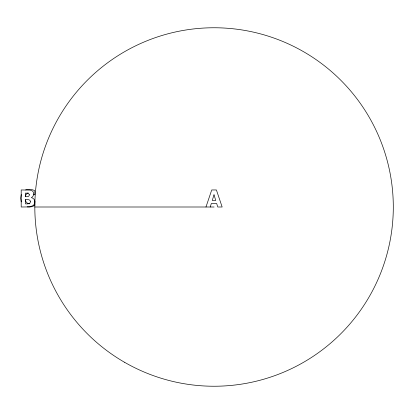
<?xml version="1.0" encoding="UTF-8"?>
<svg xmlns="http://www.w3.org/2000/svg" width="414" height="414" viewBox="0 0 414 414"><rect width="100%" height="100%" fill="white"/><g stroke="black" fill="none" stroke-linecap="round" stroke-linejoin="round"><path stroke-width="0.62" d="M21.264 194.523L20.7 198.166L21.264 201.892M25.218 196.764L25.989 194.559L28.043 192.779M210.26 207L211.326 203.522L216.682 203.522L217.748 207L222.152 207L216.398 189.959L211.725 189.959L205.97 207M25.616 189.897C28.623 188.851 32.028 189.219 34.823 190.714L34.823 194.777L33.612 194.119M34.434 201.53L34.823 201.53L34.823 205.535L30.967 206.876L27.226 206.855M34.823 207L214.064 207M29.767 203.807C27.417 203.885 25.487 201.903 25.223 199.641M34.823 201.778L34.704 202.974A4.549 4.549 0 0 1 33.048 205.603L29.632 206.922L21.192 207L21.192 189.959L30.056 190.098L31.873 190.704A3.276 3.276 0 0 1 33.581 192.903C34.077 194.813 32.991 196.821 31.345 197.659C33.311 198.027 34.962 199.688 34.823 201.778M30.419 201.701C30.419 204.2 27.153 203.926 25.451 203.874L25.451 199.605C27.174 199.61 30.445 199.124 30.419 201.701M29.342 194.777C29.435 196.893 26.91 196.759 25.451 196.686L25.451 193.084L28.473 193.302L29.342 194.777M214.007 194.813L212.263 200.428L215.746 200.428L214.007 194.813M124.443 362.224A179.236 179.236 0 0 0 393.3 207A179.236 179.236 0 0 0 124.443 51.776A179.236 179.236 0 0 0 124.443 362.224"/></g></svg>
